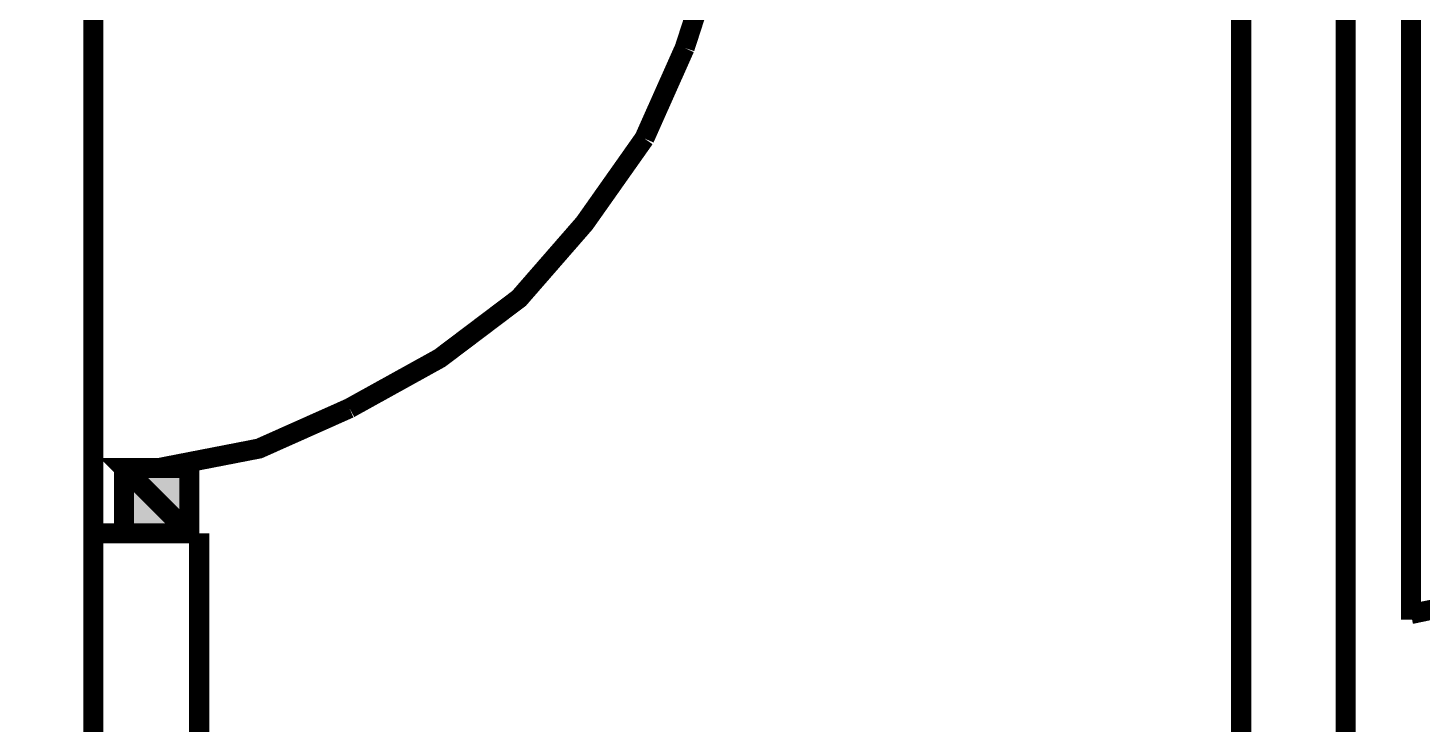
# Model space of a CAD drawing. Header units: inches. Extents: x -524 to 1067, y -71 to 1110.
# Drawn here: x 576.7 to 641.2, y 120.4 to 152.6 of the extents above; entities that cross this region are included whole.
import ezdxf

# ---------------------------------------------------------------- set-up
doc = ezdxf.new("R2010")
doc.units = ezdxf.units.IN
doc.header["$MEASUREMENT"] = 0
doc.layers.add('H', color=7, linetype='Continuous')
doc.layers.add('P', color=7, linetype='Continuous')
doc.layers.add('wall', color=16, linetype='Continuous', lineweight=20)

msp = doc.modelspace()

# ---------------------------------------------------------------- hatches: boundary and pattern name
at = {"layer": 'H', "linetype": 'Continuous'}
msp.add_hatch(color=256, dxfattribs=at).paths.add_polyline_path([(581.152, 129.149), (581.152, 132.175), (584.178, 132.175), (584.178, 129.149), (581.152, 129.149)])

# ---------------------------------------------------------------- linework, layer by layer
at = {"layer": 'P', "const_width": 0.927}
for points in [[(637.677, 210.975), (637.677, 94.191)], [(579.736, 164.173), (579.736, 46.228)], [(640.703, 161.209), (640.703, 125.222)], [(632.848, 159.085), (632.848, 46.228)], [(607.095, 151.683), (608.511, 156.059)], [(605.23, 147.497), (607.095, 151.683)], [(591.58, 135.007), (595.766, 137.325), (599.434, 140.095), (602.46, 143.569), (605.23, 147.497)], [(582.762, 132.24), (587.397, 133.142), (591.58, 135.007)], [(584.178, 129.215), (581.152, 132.24), (584.178, 132.24)], [(584.178, 129.215), (581.152, 132.24)], [(581.152, 132.24), (581.152, 129.215)], [(584.178, 132.24), (584.178, 129.215)], [(584.627, 129.215), (579.736, 129.215)], [(581.152, 129.215), (584.178, 129.215)], [(584.627, 129.215), (584.627, 46.228)], [(640.703, 125.481), (645.338, 126.444)]]:
    msp.add_lwpolyline(points, dxfattribs=at)
at = {"layer": 'wall'}
msp.add_lwpolyline([(435.848, 37.217), (637.677, 37.217), (637.677, 210.975), (435.848, 210.975)], close=True, dxfattribs=at)
for points in [[(632.848, 159.085), (632.848, 46.228), (584.178, 46.228)], [(579.736, 46.228), (579.736, 129.215), (584.178, 129.215), (584.178, 46.228)]]:
    msp.add_lwpolyline(points, dxfattribs=at)

doc.saveas('drawing.dxf')
